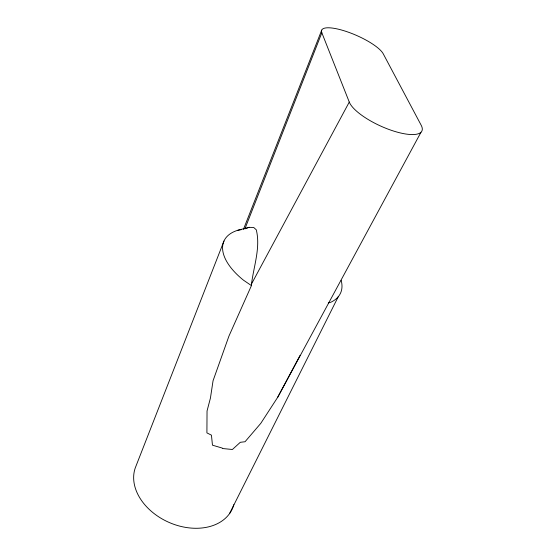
<?xml version="1.0" encoding="UTF-8"?>
<svg xmlns="http://www.w3.org/2000/svg" width="556" height="556" viewBox="0 0 556 556"><rect width="100%" height="100%" fill="white"/><g stroke="black" fill="none" stroke-linecap="round" stroke-linejoin="round"><path stroke-width="0.83" d="M251.437 285.603L251.514 283.956C253.731 266.199 260.681 247.649 256.288 229.823L253.744 227.494L249.005 227.341L237.926 230.226A63.836 31.511 24 0 0 243.479 280.175L251.437 285.603L228.94 336.102L213.052 380.756L210.439 398.047L207.04 410.995L206.908 432.888L211.454 435.167L212.461 445.182L222.386 448.115L222.442 448.518L232.415 449.484L240.303 442.298L245.043 441.735L260.771 423.373L277.687 397.304L420.955 132.307M223.971 241.04L135.956 466.15A52.695 38.329 24 0 0 171.623 523.488A52.695 38.329 24 0 0 233.833 504.612M243.438 229.406L321.709 30.156M244.862 228.968L321.841 32.79A33.826 9.084 23.6 0 1 347.173 31.775A33.826 9.084 23.6 0 1 383.244 53.821L421.177 125.239A40.067 12.739 24.6 0 1 393.273 130.952A40.067 12.739 24.6 0 1 349.272 102.068L321.841 32.79M229.51 513.668L338.243 296.751M277.687 397.304L300.108 355.298M251.514 283.956L349.272 102.068M245.55 228.697L249.005 227.341M328.29 302.944L330.778 302.255A63.836 31.511 24 0 0 341.182 280.426M237.926 230.226L241.234 229.684"/></g></svg>
